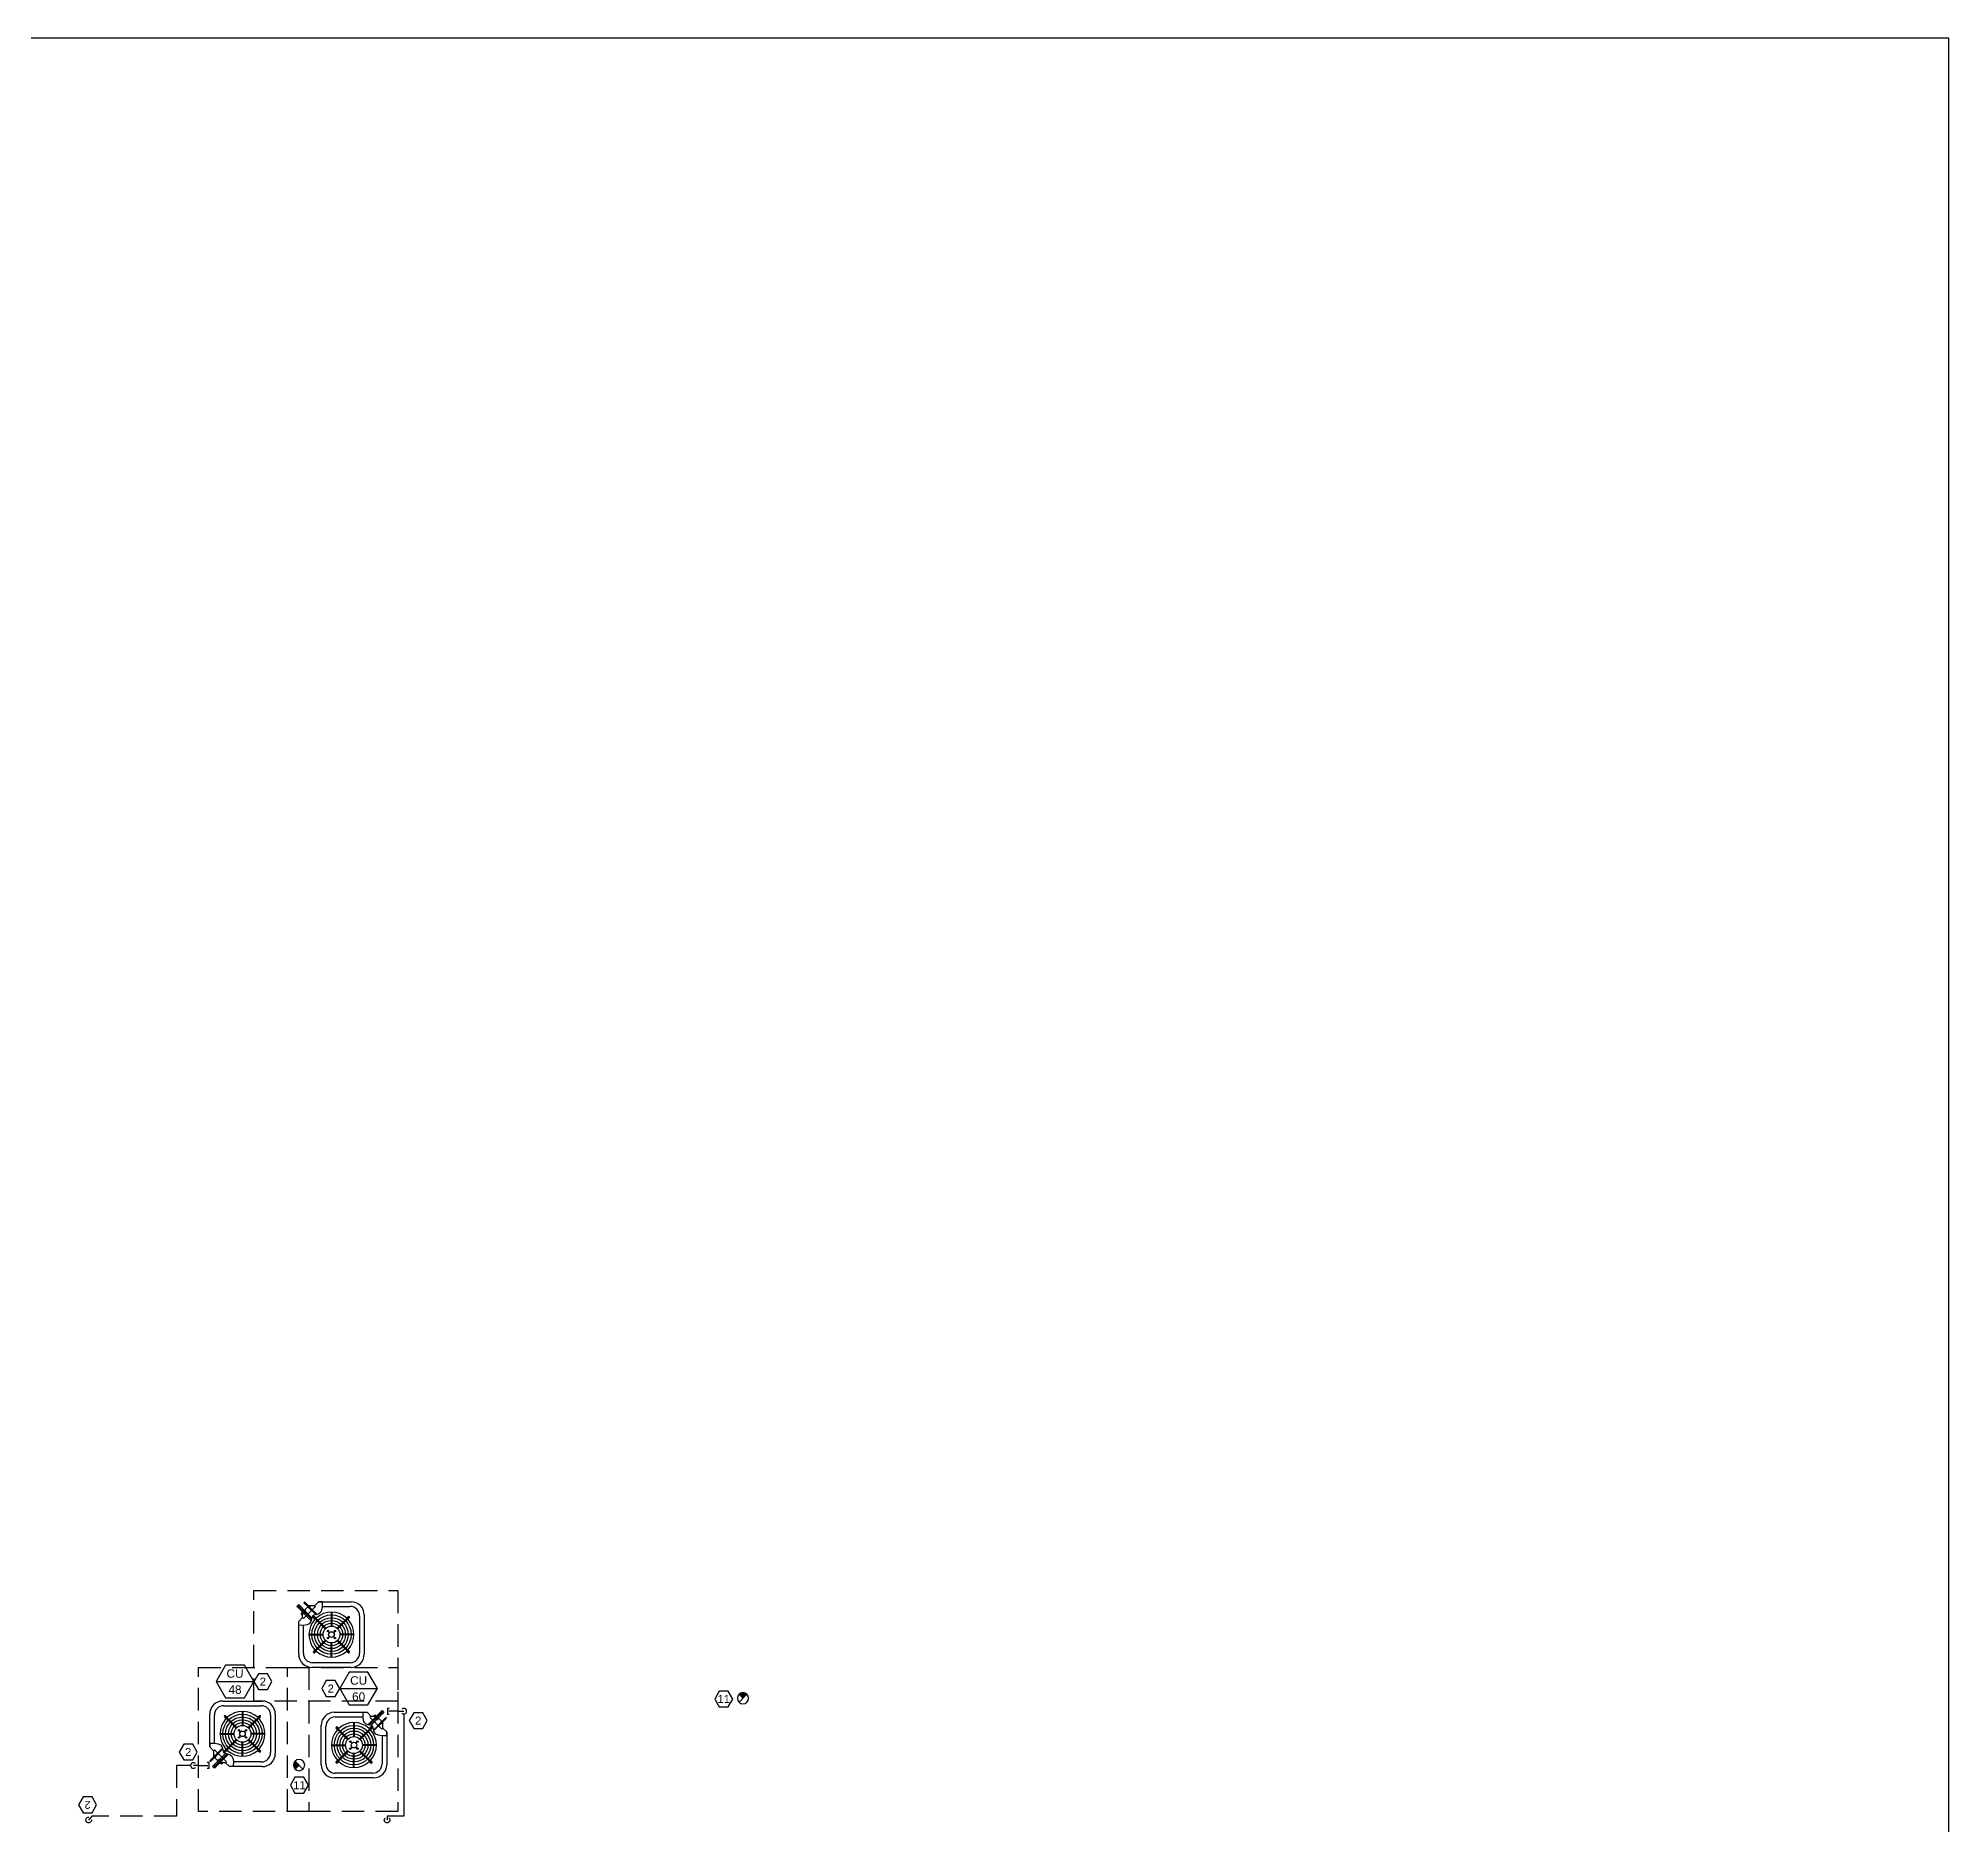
# Model space of a CAD drawing. Extents: x -1303 to 3769, y -1333 to 5867.
# Drawn here: x 1494 to 2514, y 4913 to 5867 of the extents above; entities that cross this region are included whole.
import ezdxf
from ezdxf.enums import TextEntityAlignment as Align

# ---------------------------------------------------------------- set-up
doc = ezdxf.new("R2010")
doc.units = 0
doc.header["$LTSCALE"] = 24
doc.header["$MEASUREMENT"] = 0
doc.linetypes.add('DASHED', pattern=[0.75, 0.5, -0.25])
for name, color, linetype in [('GEC_BKGD', 8, 'Continuous'), ('M-ANNO-KEYNOTE', 50, 'Continuous'), ('M-ANNO-TAG-EQUIP', 50, 'Continuous'), ('M-EQUIP-CLR', 12, 'DASHED'), ('M-EQUIP-CU', 255, 'Continuous'), ('M-PIPE', 10, 'Continuous')]:
    doc.layers.add(name, color=color, linetype=linetype)
doc.layers.add('M-DUCT-EA', color=30, linetype='Continuous', lineweight=30)
doc.styles.add('ARC-TEXT', font='arial.ttf', dxfattribs={"width": 0.86, "height": 4.5})
doc.styles.add('Arial', font='arial.ttf')

# ---------------------------------------------------------------- blocks, each defined once
blk = doc.blocks.new('*U51')
at = {"linetype": 'Continuous'}
for p, q in [((0, 0), (3.5, -3.5)), ((2.9, -5.1), (2.2, -4.4)), ((2.9, -5.1), (5.1, -2.9)), ((5.1, -2.9), (4.4, -2.2))]:
    blk.add_line(p, q, dxfattribs=at)
blk = doc.blocks.new('GE_EQM_TAG')
blk.add_line((-10, 0), (10, 0))
blk.add_lwpolyline([(-5, 8.7), (-10, 0), (-5, -8.7), (5, -8.7), (10, 0), (5, 8.7)], close=True)
at = {"style": 'ARC-TEXT', "width": 1.00018}
for tag, p in [('EQM', (0, 4.3)), ('LABEL', (0, -4.3))]:
    blk.add_attdef(tag, text='', height=4.5, dxfattribs=at).set_placement(p, align=Align.MIDDLE_CENTER)
blk = doc.blocks.new('GE_MKN')
blk.add_lwpolyline([(-2.4, -4.2), (2.4, -4.2), (4.8, 0), (2.4, 4.2), (-2.4, 4.2), (-4.8, 0), (-2.4, -4.2)])
at = {"style": 'Arial'}
blk.add_attdef('NOTE', text='', height=4.27, dxfattribs=at).set_placement((0, 0), align=Align.MIDDLE_CENTER)
blk = doc.blocks.new('*U100')
at = {"linetype": 'Continuous'}
blk.add_arc((0, 0), 1.5, 86.8103, 3.1897, dxfattribs=at)
blk = doc.blocks.new('*U99')
at = {"linetype": 'Continuous'}
blk.add_arc((0, 0), 1.5, 41.8103, 318.1897, dxfattribs=at)
blk = doc.blocks.new('*U95')
at = {"linetype": 'Continuous'}
blk.add_arc((0, 0), 1.5, 41.8103, 318.1897, dxfattribs=at)
blk = doc.blocks.new('*U38')
blk.add_hatch(color=256).paths.add_polyline_path([(2.1, 2.1), (0, 0), (2.1, -2.1, 0.198912), (3, 0, 0.198912)])
for p, q in [((-2.1, -2.1), (2.1, 2.1)), ((2.1, -2.1), (0, 0))]:
    blk.add_line(p, q)
blk.add_circle((0, 0), 3)
blk = doc.blocks.new('*U106')
at = {"color": 1}
for p, q in [((-18.4, 15), (-17.4, 16)), ((-17.5, 14.1), (-18.4, 15)), ((-16.6, 15.1), (-17.6, 14.2)), ((-15.5, 12.1), (-17.6, 14.2)), ((-16.5, 15.1), (-17.5, 14.1)), ((-17.4, 16), (-16.5, 15.1)), ((-14.5, 13.1), (-16.6, 15.1)), ((-16.2, 11.2), (-15.7, 11.7)), ((-15.6, 10.6), (-16.2, 11.2)), ((-15.7, 11.7), (-15.6, 11.6)), ((-15.6, 11.6), (-15.5, 11.7)), ((-15.1, 11.2), (-15.6, 11.6)), ((-15.1, 11.1), (-15.6, 10.6)), ((-15.5, 12.5), (-15, 13.1)), ((-15.5, 11.8), (-15.5, 12.5)), ((-15, 11.3), (-15.5, 11.8)), ((-15.5, 11.7), (-15.4, 11.8)), ((-15.1, 11.3), (-15.5, 11.7)), ((-15.5, 11.7), (-15.5, 11.7)), ((-15, 11.4), (-15.1, 11.3)), ((-15.1, 11.3), (-15, 11.3)), ((-15, 11.3), (-15.1, 11.2)), ((-15.1, 11.2), (-15.1, 11.1)), ((-15, 13.1), (-14.2, 13.1)), ((-15, 11.3), (-14.2, 11.3)), ((-14.4, 17.4), (-14.7, 17)), ((-12.4, 14.8), (-14.7, 17)), ((-10.8, 7.4), (-14.7, 11.3)), ((-12.1, 15.1), (-14.4, 17.4)), ((-13.7, 12.5), (-14.2, 13.1)), ((-14.2, 11.3), (-13.7, 11.8)), ((-13.7, 11.8), (-13.7, 12.5)), ((-10.5, 9), (-13.7, 12.2)), ((-12.2, 15.1), (-12.4, 14.9)), ((-12.4, 14.9), (-12.4, 14.6)), ((-12.4, 14.6), (-12.2, 14.3)), ((-11.9, 15.1), (-12.2, 15.1)), ((-11.9, 14.3), (-12.2, 14.3)), ((-8.2, 10.6), (-12, 14.3)), ((-11.9, 15.1), (-11.8, 15.2)), ((-11.9, 15.1), (-11.7, 14.9)), ((-11.9, 15.1), (-11.9, 15.1)), ((-11.9, 15.1), (-11.7, 14.9)), ((-11.9, 15.1), (-11.9, 15.1)), ((-11.7, 14.6), (-11.9, 14.3)), ((-11.8, 15.2), (-11.6, 15.4)), ((-11.8, 15.2), (-11.6, 15)), ((-11.8, 15.2), (-11.8, 15.2)), ((-11.6, 15), (-11.7, 14.9)), ((-11.7, 14.9), (-11.7, 14.6)), ((-11.7, 14.9), (-11.7, 14.9)), ((-11.7, 14.9), (-11.7, 14.9)), ((-7.7, 10.7), (-11.7, 14.7)), ((-11.6, 15.4), (-11.4, 15.2)), ((-11.4, 15.2), (-11.6, 14.9)), ((-11.6, 14.9), (-11.6, 15)), ((-0.2, 12), (-0.2, 4.5)), ((0.2, 12), (0.2, 4.5)), ((-12, 0.2), (-4.5, 0.2)), ((-9.6, 9.3), (-3.4, 3)), ((-8.8, 8.1), (-9.5, 8.8)), ((-9.3, 9.6), (-3, 3.4)), ((-8.1, 8.8), (-8.8, 9.5)), ((-1.1, 1.1), (-1.6, 1.6)), ((1.1, 1.1), (1.6, 1.6)), ((9.3, 9.6), (3, 3.4)), ((9.6, 9.3), (3.4, 3)), ((12, 0.2), (4.5, 0.2)), ((8.1, 8.8), (8.8, 9.5)), ((8.8, 8.1), (9.5, 8.8)), ((-12, -0.2), (-4.5, -0.2)), ((-9.6, -9.3), (-3.4, -3)), ((-8.8, -8.1), (-9.5, -8.8)), ((-9.3, -9.6), (-3, -3.4)), ((-8.1, -8.8), (-8.8, -9.5)), ((-1.1, -1.1), (-1.6, -1.6)), ((-0.2, -12), (-0.2, -4.5)), ((0.2, -12), (0.2, -4.5)), ((1.1, -1.1), (1.6, -1.6)), ((9.3, -9.6), (3, -3.4)), ((9.6, -9.3), (3.4, -3)), ((12, -0.2), (4.5, -0.2)), ((8.1, -8.8), (8.8, -9.5)), ((8.8, -8.1), (9.5, -8.8))]:
    blk.add_line(p, q, dxfattribs=at)
for p, q in [((-15.4, 9.1), (-15.4, 10.8)), ((-8.5, 14.9), (-14.9, 8.5)), ((-12.1, 15.4), (-14.4, 13.1)), ((-11.7, 15.4), (-12.1, 15.4)), ((-9.1, 15.4), (-11.6, 15.4)), ((-7, 17.5), (-9.1, 15.4)), ((-9.1, 15.4), (-8.5, 14.9)), ((-5, 17.5), (-7, 17.5)), ((-7, 17.5), (10.5, 17.5)), ((-4.9, 15), (10, 15)), ((17.5, 10.5), (17.5, -10.5)), ((-17.5, 7), (-15.4, 9.1)), ((-17.5, 5), (-17.5, 7)), ((-17.5, -10.5), (-17.5, 7)), ((-14.9, 8.5), (-15.4, 9.1)), ((-15, -10), (-15, 4.8)), ((15, 10), (15, -10)), ((10.5, -17.5), (-10.5, -17.5)), ((10, -15), (-10, -15))]:
    blk.add_line(p, q)
for centre, radius in [((-14.6, 12.2), 0.786), ((-12.1, 14.7), 0.341), ((0, 0), 10.5), ((0, 0), 9), ((0, 0), 7.5), ((0, 0), 6), ((0, 0), 4.5), ((-1.9, 1.9), 0.393), ((0, 0), 1.5), ((1.9, 1.9), 0.393), ((-1.9, -1.9), 0.393), ((1.9, -1.9), 0.393)]:
    blk.add_circle(centre, radius, dxfattribs=at)
for centre, radius, start, end in [((0, 0), 12, 47.388, 132.612), ((0, 0), 12, 137.388, 222.612), ((-9.2, 9.2), 0.5, 45, 225), ((9.2, 9.2), 0.5, 315, 135), ((0, 0), 12, 317.388, 42.612), ((-9.2, -9.2), 0.5, 135, 315), ((0, 0), 12, 227.388, 312.612), ((9.2, -9.2), 0.5, 225, 45)]:
    blk.add_arc(centre, radius, start, end, dxfattribs=at)
for centre, radius, start, end in [((10, 10), 5, 0, 90), ((10.5, 10.5), 7, 0, 90), ((-10, -10), 5, 180, 270), ((10, -10), 5, 270, 0), ((-10.5, -10.5), 7, 180, 270), ((10.5, -10.5), 7, 270, 0)]:
    blk.add_arc(centre, radius, start, end)
blk.add_open_spline([(-5, 17.5), (-4.2, 9.1), (-13.4, 13.4), (-9.2, 3.9), (-17.5, 5)], degree=3)
at = {"layer": 'M-EQUIP-CLR'}
for p, q in [((-41.5, 23.5), (35.5, 23.5)), ((-41.5, -35.5), (-41.5, 23.5)), ((35.5, 23.5), (35.5, -35.5)), ((-17.9, 15.5), (-10.6, 8.2)), ((-14.5, 17.2), (-7.9, 10.6)), ((35.5, -35.5), (-41.5, -35.5))]:
    blk.add_line(p, q, dxfattribs=at)
blk = doc.blocks.new('*U1936')
at = {"color": 1}
for p, q in [((-18.4, 15), (-17.4, 16)), ((-17.5, 14.1), (-18.4, 15)), ((-16.6, 15.1), (-17.6, 14.2)), ((-15.5, 12.1), (-17.6, 14.2)), ((-16.5, 15.1), (-17.5, 14.1)), ((-17.4, 16), (-16.5, 15.1)), ((-14.5, 13.1), (-16.6, 15.1)), ((-16.2, 11.2), (-15.7, 11.7)), ((-15.6, 10.6), (-16.2, 11.2)), ((-15.7, 11.7), (-15.6, 11.6)), ((-15.6, 11.6), (-15.5, 11.7)), ((-15.1, 11.2), (-15.6, 11.6)), ((-15.1, 11.1), (-15.6, 10.6)), ((-15.5, 12.5), (-15, 13.1)), ((-15.5, 11.8), (-15.5, 12.5)), ((-15, 11.3), (-15.5, 11.8)), ((-15.5, 11.7), (-15.4, 11.8)), ((-15.1, 11.3), (-15.5, 11.7)), ((-15.5, 11.7), (-15.5, 11.7)), ((-15, 11.4), (-15.1, 11.3)), ((-15.1, 11.3), (-15, 11.3)), ((-15, 11.3), (-15.1, 11.2)), ((-15.1, 11.2), (-15.1, 11.1)), ((-15, 13.1), (-14.2, 13.1)), ((-15, 11.3), (-14.2, 11.3)), ((-14.4, 17.4), (-14.7, 17)), ((-12.4, 14.8), (-14.7, 17)), ((-10.8, 7.4), (-14.7, 11.3)), ((-12.1, 15.1), (-14.4, 17.4)), ((-13.7, 12.5), (-14.2, 13.1)), ((-14.2, 11.3), (-13.7, 11.8)), ((-13.7, 11.8), (-13.7, 12.5)), ((-10.5, 9), (-13.7, 12.2)), ((-12.2, 15.1), (-12.4, 14.9)), ((-12.4, 14.9), (-12.4, 14.6)), ((-12.4, 14.6), (-12.2, 14.3)), ((-11.9, 15.1), (-12.2, 15.1)), ((-11.9, 14.3), (-12.2, 14.3)), ((-8.2, 10.6), (-12, 14.3)), ((-11.9, 15.1), (-11.8, 15.2)), ((-11.9, 15.1), (-11.7, 14.9)), ((-11.9, 15.1), (-11.9, 15.1)), ((-11.9, 15.1), (-11.7, 14.9)), ((-11.9, 15.1), (-11.9, 15.1)), ((-11.7, 14.6), (-11.9, 14.3)), ((-11.8, 15.2), (-11.6, 15.4)), ((-11.8, 15.2), (-11.6, 15)), ((-11.8, 15.2), (-11.8, 15.2)), ((-11.6, 15), (-11.7, 14.9)), ((-11.7, 14.9), (-11.7, 14.6)), ((-11.7, 14.9), (-11.7, 14.9)), ((-11.7, 14.9), (-11.7, 14.9)), ((-7.7, 10.7), (-11.7, 14.7)), ((-11.6, 15.4), (-11.4, 15.2)), ((-11.4, 15.2), (-11.6, 14.9)), ((-11.6, 14.9), (-11.6, 15)), ((-0.2, 12), (-0.2, 4.5)), ((0.2, 12), (0.2, 4.5)), ((-12, 0.2), (-4.5, 0.2)), ((-9.6, 9.3), (-3.4, 3)), ((-8.8, 8.1), (-9.5, 8.8)), ((-9.3, 9.6), (-3, 3.4)), ((-8.1, 8.8), (-8.8, 9.5)), ((-1.1, 1.1), (-1.6, 1.6)), ((1.1, 1.1), (1.6, 1.6)), ((9.3, 9.6), (3, 3.4)), ((9.6, 9.3), (3.4, 3)), ((12, 0.2), (4.5, 0.2)), ((8.1, 8.8), (8.8, 9.5)), ((8.8, 8.1), (9.5, 8.8)), ((-12, -0.2), (-4.5, -0.2)), ((-9.6, -9.3), (-3.4, -3)), ((-8.8, -8.1), (-9.5, -8.8)), ((-9.3, -9.6), (-3, -3.4)), ((-8.1, -8.8), (-8.8, -9.5)), ((-1.1, -1.1), (-1.6, -1.6)), ((-0.2, -12), (-0.2, -4.5)), ((0.2, -12), (0.2, -4.5)), ((1.1, -1.1), (1.6, -1.6)), ((9.3, -9.6), (3, -3.4)), ((9.6, -9.3), (3.4, -3)), ((12, -0.2), (4.5, -0.2)), ((8.1, -8.8), (8.8, -9.5)), ((8.8, -8.1), (9.5, -8.8))]:
    blk.add_line(p, q, dxfattribs=at)
for p, q in [((-15.4, 9.1), (-15.4, 10.8)), ((-8.5, 14.9), (-14.9, 8.5)), ((-12.1, 15.4), (-14.4, 13.1)), ((-11.7, 15.4), (-12.1, 15.4)), ((-9.1, 15.4), (-11.6, 15.4)), ((-7, 17.5), (-9.1, 15.4)), ((-9.1, 15.4), (-8.5, 14.9)), ((-5, 17.5), (-7, 17.5)), ((-7, 17.5), (10.5, 17.5)), ((-4.9, 15), (10, 15)), ((17.5, 10.5), (17.5, -10.5)), ((-17.5, 7), (-15.4, 9.1)), ((-17.5, 5), (-17.5, 7)), ((-17.5, -10.5), (-17.5, 7)), ((-14.9, 8.5), (-15.4, 9.1)), ((-15, -10), (-15, 4.8)), ((15, 10), (15, -10)), ((10.5, -17.5), (-10.5, -17.5)), ((10, -15), (-10, -15))]:
    blk.add_line(p, q)
for centre, radius in [((-14.6, 12.2), 0.786), ((-12.1, 14.7), 0.341), ((0, 0), 10.5), ((0, 0), 9), ((0, 0), 7.5), ((0, 0), 6), ((0, 0), 4.5), ((-1.9, 1.9), 0.393), ((0, 0), 1.5), ((1.9, 1.9), 0.393), ((-1.9, -1.9), 0.393), ((1.9, -1.9), 0.393)]:
    blk.add_circle(centre, radius, dxfattribs=at)
for centre, radius, start, end in [((0, 0), 12, 47.388, 132.612), ((0, 0), 12, 137.388, 222.612), ((-9.2, 9.2), 0.5, 45, 225), ((9.2, 9.2), 0.5, 315, 135), ((0, 0), 12, 317.388, 42.612), ((-9.2, -9.2), 0.5, 135, 315), ((0, 0), 12, 227.388, 312.612), ((9.2, -9.2), 0.5, 225, 45)]:
    blk.add_arc(centre, radius, start, end, dxfattribs=at)
for centre, radius, start, end in [((10, 10), 5, 0, 90), ((10.5, 10.5), 7, 0, 90), ((-10, -10), 5, 180, 270), ((10, -10), 5, 270, 0), ((-10.5, -10.5), 7, 180, 270), ((10.5, -10.5), 7, 270, 0)]:
    blk.add_arc(centre, radius, start, end)
blk.add_open_spline([(-5, 17.5), (-4.2, 9.1), (-13.4, 13.4), (-9.2, 3.9), (-17.5, 5)], degree=3)
at = {"layer": 'M-EQUIP-CLR'}
for p, q in [((-41.5, 23.5), (35.5, 23.5)), ((-41.5, -35.5), (-41.5, 23.5)), ((35.5, 23.5), (35.5, -35.5)), ((-17.9, 15.5), (-10.6, 8.2)), ((-14.5, 17.2), (-7.9, 10.6)), ((35.5, -35.5), (-41.5, -35.5))]:
    blk.add_line(p, q, dxfattribs=at)
blk = doc.blocks.new('*U1937')
at = {"color": 1}
for p, q in [((-18.4, 15), (-17.4, 16)), ((-17.5, 14.1), (-18.4, 15)), ((-16.6, 15.1), (-17.6, 14.2)), ((-15.5, 12.1), (-17.6, 14.2)), ((-16.5, 15.1), (-17.5, 14.1)), ((-17.4, 16), (-16.5, 15.1)), ((-14.5, 13.1), (-16.6, 15.1)), ((-16.2, 11.2), (-15.7, 11.7)), ((-15.6, 10.6), (-16.2, 11.2)), ((-15.7, 11.7), (-15.6, 11.6)), ((-15.6, 11.6), (-15.5, 11.7)), ((-15.1, 11.2), (-15.6, 11.6)), ((-15.1, 11.1), (-15.6, 10.6)), ((-15.5, 12.5), (-15, 13.1)), ((-15.5, 11.8), (-15.5, 12.5)), ((-15, 11.3), (-15.5, 11.8)), ((-15.5, 11.7), (-15.4, 11.8)), ((-15.1, 11.3), (-15.5, 11.7)), ((-15.5, 11.7), (-15.5, 11.7)), ((-15, 11.4), (-15.1, 11.3)), ((-15.1, 11.3), (-15, 11.3)), ((-15, 11.3), (-15.1, 11.2)), ((-15.1, 11.2), (-15.1, 11.1)), ((-15, 13.1), (-14.2, 13.1)), ((-15, 11.3), (-14.2, 11.3)), ((-14.4, 17.4), (-14.7, 17)), ((-12.4, 14.8), (-14.7, 17)), ((-10.8, 7.4), (-14.7, 11.3)), ((-12.1, 15.1), (-14.4, 17.4)), ((-13.7, 12.5), (-14.2, 13.1)), ((-14.2, 11.3), (-13.7, 11.8)), ((-13.7, 11.8), (-13.7, 12.5)), ((-10.5, 9), (-13.7, 12.2)), ((-12.2, 15.1), (-12.4, 14.9)), ((-12.4, 14.9), (-12.4, 14.6)), ((-12.4, 14.6), (-12.2, 14.3)), ((-11.9, 15.1), (-12.2, 15.1)), ((-11.9, 14.3), (-12.2, 14.3)), ((-8.2, 10.6), (-12, 14.3)), ((-11.9, 15.1), (-11.8, 15.2)), ((-11.9, 15.1), (-11.7, 14.9)), ((-11.9, 15.1), (-11.9, 15.1)), ((-11.9, 15.1), (-11.7, 14.9)), ((-11.9, 15.1), (-11.9, 15.1)), ((-11.7, 14.6), (-11.9, 14.3)), ((-11.8, 15.2), (-11.6, 15.4)), ((-11.8, 15.2), (-11.6, 15)), ((-11.8, 15.2), (-11.8, 15.2)), ((-11.6, 15), (-11.7, 14.9)), ((-11.7, 14.9), (-11.7, 14.6)), ((-11.7, 14.9), (-11.7, 14.9)), ((-11.7, 14.9), (-11.7, 14.9)), ((-7.7, 10.7), (-11.7, 14.7)), ((-11.6, 15.4), (-11.4, 15.2)), ((-11.4, 15.2), (-11.6, 14.9)), ((-11.6, 14.9), (-11.6, 15)), ((-0.2, 12), (-0.2, 4.5)), ((0.2, 12), (0.2, 4.5)), ((-12, 0.2), (-4.5, 0.2)), ((-9.6, 9.3), (-3.4, 3)), ((-8.8, 8.1), (-9.5, 8.8)), ((-9.3, 9.6), (-3, 3.4)), ((-8.1, 8.8), (-8.8, 9.5)), ((-1.1, 1.1), (-1.6, 1.6)), ((1.1, 1.1), (1.6, 1.6)), ((9.3, 9.6), (3, 3.4)), ((9.6, 9.3), (3.4, 3)), ((12, 0.2), (4.5, 0.2)), ((8.1, 8.8), (8.8, 9.5)), ((8.8, 8.1), (9.5, 8.8)), ((-12, -0.2), (-4.5, -0.2)), ((-9.6, -9.3), (-3.4, -3)), ((-8.8, -8.1), (-9.5, -8.8)), ((-9.3, -9.6), (-3, -3.4)), ((-8.1, -8.8), (-8.8, -9.5)), ((-1.1, -1.1), (-1.6, -1.6)), ((-0.2, -12), (-0.2, -4.5)), ((0.2, -12), (0.2, -4.5)), ((1.1, -1.1), (1.6, -1.6)), ((9.3, -9.6), (3, -3.4)), ((9.6, -9.3), (3.4, -3)), ((12, -0.2), (4.5, -0.2)), ((8.1, -8.8), (8.8, -9.5)), ((8.8, -8.1), (9.5, -8.8))]:
    blk.add_line(p, q, dxfattribs=at)
for p, q in [((-15.4, 9.1), (-15.4, 10.8)), ((-8.5, 14.9), (-14.9, 8.5)), ((-12.1, 15.4), (-14.4, 13.1)), ((-11.7, 15.4), (-12.1, 15.4)), ((-9.1, 15.4), (-11.6, 15.4)), ((-7, 17.5), (-9.1, 15.4)), ((-9.1, 15.4), (-8.5, 14.9)), ((-5, 17.5), (-7, 17.5)), ((-7, 17.5), (10.5, 17.5)), ((-4.9, 15), (10, 15)), ((17.5, 10.5), (17.5, -10.5)), ((-17.5, 7), (-15.4, 9.1)), ((-17.5, 5), (-17.5, 7)), ((-17.5, -10.5), (-17.5, 7)), ((-14.9, 8.5), (-15.4, 9.1)), ((-15, -10), (-15, 4.8)), ((15, 10), (15, -10)), ((10.5, -17.5), (-10.5, -17.5)), ((10, -15), (-10, -15))]:
    blk.add_line(p, q)
for centre, radius in [((-14.6, 12.2), 0.786), ((-12.1, 14.7), 0.341), ((0, 0), 10.5), ((0, 0), 9), ((0, 0), 7.5), ((0, 0), 6), ((0, 0), 4.5), ((-1.9, 1.9), 0.393), ((0, 0), 1.5), ((1.9, 1.9), 0.393), ((-1.9, -1.9), 0.393), ((1.9, -1.9), 0.393)]:
    blk.add_circle(centre, radius, dxfattribs=at)
for centre, radius, start, end in [((0, 0), 12, 47.388, 132.612), ((0, 0), 12, 137.388, 222.612), ((-9.2, 9.2), 0.5, 45, 225), ((9.2, 9.2), 0.5, 315, 135), ((0, 0), 12, 317.388, 42.612), ((-9.2, -9.2), 0.5, 135, 315), ((0, 0), 12, 227.388, 312.612), ((9.2, -9.2), 0.5, 225, 45)]:
    blk.add_arc(centre, radius, start, end, dxfattribs=at)
for centre, radius, start, end in [((10, 10), 5, 0, 90), ((10.5, 10.5), 7, 0, 90), ((-10, -10), 5, 180, 270), ((10, -10), 5, 270, 0), ((-10.5, -10.5), 7, 180, 270), ((10.5, -10.5), 7, 270, 0)]:
    blk.add_arc(centre, radius, start, end)
blk.add_open_spline([(-5, 17.5), (-4.2, 9.1), (-13.4, 13.4), (-9.2, 3.9), (-17.5, 5)], degree=3)
at = {"layer": 'M-EQUIP-CLR'}
for p, q in [((-41.5, 23.5), (35.5, 23.5)), ((-41.5, -35.5), (-41.5, 23.5)), ((35.5, 23.5), (35.5, -35.5)), ((-17.9, 15.5), (-10.6, 8.2)), ((-14.5, 17.2), (-7.9, 10.6)), ((35.5, -35.5), (-41.5, -35.5))]:
    blk.add_line(p, q, dxfattribs=at)

msp = doc.modelspace()

# ---------------------------------------------------------------- linework, layer by layer
at = {"layer": 'GEC_BKGD', "color": 4}
msp.add_lwpolyline([(714.1, 5866.8), (714.1, 4066.8), (2514.1, 4066.8), (2514.1, 5866.8), (474.1, 5866.8), (474.1, 4066.8), (714.1, 4066.8)], dxfattribs=at)
at = {"layer": 'M-PIPE'}
msp.add_lwpolyline([(1689.3, 4972.2), (1689.3, 4917.6), (1680.4, 4917.6), (1680.4, 4915.6)], dxfattribs=at)
at = {"layer": 'M-PIPE', "linetype": 'Continuous'}
for points in [[(1686.2, 4973.7), (1689.3, 4973.7)], [(1579.7, 4944.7), (1577, 4944.7)]]:
    msp.add_lwpolyline(points, dxfattribs=at)
at = {"layer": 'M-PIPE', "linetype": 'DASHED'}
msp.add_lwpolyline([(1575.5, 4944.7), (1567.9, 4944.7), (1567.9, 4917.6), (1522.8, 4917.6), (1520.9, 4915.6)], dxfattribs=at)

# ---------------------------------------------------------------- block references
at = {"layer": 'M-ANNO-KEYNOTE'}
ref = msp.add_blockref('GE_MKN', (1614.1, 4989.5), dxfattribs=at)
ref.add_attrib('NOTE', '2', dxfattribs={"layer": '0', "height": 4.27, "style": 'ARC-TEXT', "width": 1.00018}).set_placement((1614.1, 4989.5), align=Align.MIDDLE_CENTER)
ref = msp.add_blockref('GE_MKN', (1650.3, 4985.8), dxfattribs=at)
ref.add_attrib('NOTE', '2', dxfattribs={"layer": '0', "height": 4.27, "style": 'ARC-TEXT', "width": 1.00018}).set_placement((1650.3, 4985.8), align=Align.MIDDLE_CENTER)
ref = msp.add_blockref('GE_MKN', (1860.1, 4980.2), dxfattribs=at)
ref.add_attrib('NOTE', '11', dxfattribs={"layer": '0', "height": 4.27, "style": 'ARC-TEXT', "width": 1.00018}).set_placement((1860.1, 4980.2), align=Align.MIDDLE_CENTER)
ref = msp.add_blockref('GE_MKN', (1697, 4968.7), dxfattribs=at)
ref.add_attrib('NOTE', '2', dxfattribs={"layer": '0', "height": 4.27, "style": 'ARC-TEXT', "width": 1.00018}).set_placement((1697, 4968.7), align=Align.MIDDLE_CENTER)
ref = msp.add_blockref('GE_MKN', (1574.2, 4951.9), dxfattribs=at)
ref.add_attrib('NOTE', '2', dxfattribs={"layer": '0', "height": 4.27, "style": 'ARC-TEXT', "width": 1.00018}).set_placement((1574.2, 4951.9), align=Align.MIDDLE_CENTER)
ref = msp.add_blockref('GE_MKN', (1633.6, 4934.2), dxfattribs=at)
ref.add_attrib('NOTE', '11', dxfattribs={"layer": '0', "height": 4.27, "style": 'ARC-TEXT', "width": 1.00018}).set_placement((1633.6, 4934.2), align=Align.MIDDLE_CENTER)
ref = msp.add_blockref('GE_MKN', (1520.5, 4923.7), dxfattribs=dict(at, rotation=180))
ref.add_attrib('NOTE', '2', dxfattribs={"layer": '0', "height": 4.27, "rotation": 180, "style": 'ARC-TEXT', "width": 1.00018}).set_placement((1520.5, 4923.7), align=Align.MIDDLE_CENTER)
at = {"layer": 'M-ANNO-TAG-EQUIP'}
for p, values in [((1599.2, 4989.5), {'LABEL': '48', 'EQM': 'CU'}), ((1665.2, 4985.8), {'LABEL': '60', 'EQM': 'CU'})]:
    msp.add_blockref('GE_EQM_TAG', p, dxfattribs=at).add_auto_attribs(values)
at = {"layer": 'M-DUCT-EA', "xscale": -1}
for p, rotation in [((1870.4, 4980.6), 269.9999999999972), ((1633.4, 4944.9), 359.9999999999972)]:
    msp.add_blockref('*U38', p, dxfattribs=dict(at, rotation=rotation))
at = {"layer": 'M-EQUIP-CU'}
msp.add_blockref('*U1937', (1650.7, 5014.6), dxfattribs=at)
for name, p, rotation in [('*U1936', (1603.2, 4961.6), 89.99999999999993), ('*U106', (1662.7, 4955.6), 269.9999999999999)]:
    msp.add_blockref(name, p, dxfattribs=dict(at, rotation=rotation))
at = {"layer": 'M-PIPE', "linetype": 'Continuous'}
for name, p, rotation in [('*U51', (1686.2, 4973.7), 224.8423597599869), ('*U95', (1689.3, 4973.7), 179.8423597599869), ('*U51', (1579.7, 4944.7), 44.84235975998686), ('*U95', (1577, 4944.7), 359.8423597599869)]:
    msp.add_blockref(name, p, dxfattribs=dict(at, rotation=rotation))
at = {"layer": 'M-PIPE', "xscale": -1, "rotation": 270}
for name, p in [('*U100', (1521.1, 4915.6)), ('*U99', (1680.4, 4915.6))]:
    msp.add_blockref(name, p, dxfattribs=at)

doc.saveas('drawing.dxf')
